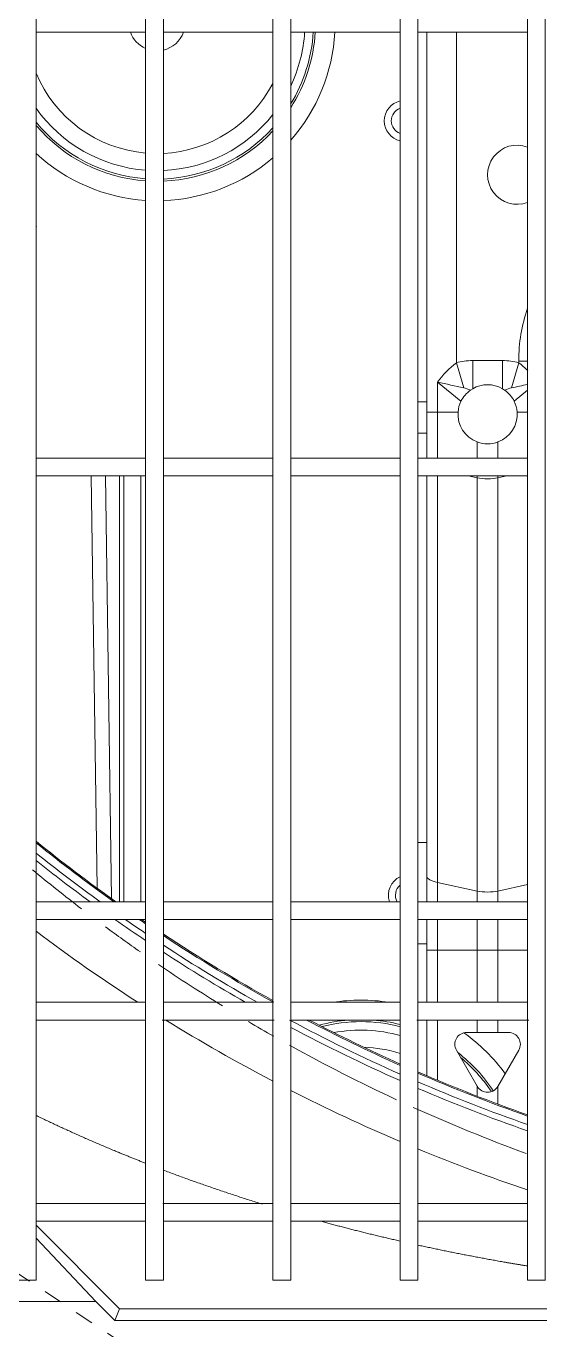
# Model space of a CAD drawing. Header units: millimetres. Extents: x 147619 to 200208, y -27981 to 8299.
# Drawn here: x 166872 to 166958.8, y -806.6 to -586.3 of the extents above; entities that cross this region are included whole.
import ezdxf

# ---------------------------------------------------------------- set-up
doc = ezdxf.new("R2010")
doc.units = ezdxf.units.MM
doc.linetypes.add('Dash', pattern=[6.35, 3.175, -3.175])
for name, color, linetype, lineweight in [('0-1', 7, 'Continuous', 5), ('G-IMPT', 7, 'Continuous', 5), ('M-EQPM', 7, 'Continuous', 5), ('M-EQPM-3', 7, 'Continuous', 80)]:
    doc.layers.add(name, color=color, linetype=linetype, lineweight=lineweight)
for name, color, linetype, lineweight, true_color in [('0-2', 7, 'Continuous', 5, 0x515151), ('G-IMPT-2', 7, 'Continuous', 5, 0x666666), ('M-EQPM-HDLN-1', 7, 'Dash', 5, 0x515151)]:
    doc.layers.add(name, color=color, linetype=linetype, lineweight=lineweight, true_color=true_color)

# ---------------------------------------------------------------- blocks, each defined once
blk = doc.blocks.new('TJ空调外机 - TJ空调外机1800_1200-1400100-10-003 三层空调通风平面图')
at = {"layer": 'M-EQPM-HDLN-1'}
blk.add_line((-900, 600), (900, -600), dxfattribs=at)
blk = doc.blocks.new('YXQH_AR_B9-20_rvt-1-10-003 三层空调通风平面图')
at = {"layer": '0-2'}
blk.add_blockref('TJ空调外机 - TJ空调外机1800_1200-1400100-10-003 三层空调通风平面图', (166560.01, -590.02), dxfattribs=at)
blk = doc.blocks.new('RUXYQ14BA - top_dwg-2991071-10-003 三层空调通风平面图')
at = {"layer": 'G-IMPT'}
for p, q in [((917.01, -150.44), (935.5, -150.44)), ((938.5, -150.44), (956.99, -150.44)), ((959.99, -150.44), (978.48, -150.44)), ((981.48, -150.44), (999.98, -150.44)), ((990.72, -210.69), (990.36, -210.92)), ((996.1, -210.92), (995.74, -210.69)), ((935.5, -222.42), (917.01, -222.42)), ((956.99, -222.42), (938.5, -222.42)), ((978.48, -222.42), (959.99, -222.42)), ((999.98, -222.42), (981.48, -222.42)), ((917.01, -225.41), (935.5, -225.41)), ((931.85, -225.41), (931.85, -297.39)), ((938.5, -225.41), (956.99, -225.41)), ((959.99, -225.41), (978.48, -225.41)), ((981.48, -225.41), (999.98, -225.41)), ((935.5, -297.39), (917.01, -297.39)), ((956.99, -297.39), (938.5, -297.39)), ((978.48, -297.39), (959.99, -297.39)), ((999.98, -297.39), (981.48, -297.39)), ((917.01, -300.38), (935.5, -300.38)), ((938.5, -300.38), (956.99, -300.38)), ((959.99, -300.38), (978.48, -300.38)), ((981.48, -300.38), (999.98, -300.38)), ((935.5, -314.38), (917.01, -314.38)), ((956.99, -314.38), (938.5, -314.38)), ((978.48, -314.38), (959.99, -314.38)), ((999.98, -314.38), (981.48, -314.38)), ((917.01, -317.38), (935.5, -317.38)), ((938.5, -317.38), (956.99, -317.38)), ((959.99, -317.38), (978.48, -317.38)), ((981.48, -317.38), (999.98, -317.38)), ((982.98, -317.38), (982.98, -326.79)), ((935.5, -348.36), (917.01, -348.36)), ((956.99, -348.36), (938.5, -348.36)), ((978.48, -348.36), (959.99, -348.36)), ((999.98, -348.36), (981.48, -348.36)), ((917.01, -351.36), (935.5, -351.36)), ((938.5, -351.36), (956.99, -351.36)), ((959.99, -351.36), (978.48, -351.36)), ((981.48, -351.36), (999.98, -351.36)), ((927.11, -364.94), (917.01, -354.24))]:
    blk.add_line(p, q, dxfattribs=at)
at = {"layer": 'G-IMPT', "flags": 128}
for points in [[(914.01, 213.41), (914.01, -361.36), (917.01, -361.36), (917.01, 213.41)], [(935.5, 213.41), (935.5, -361.36), (938.5, -361.36), (938.5, 213.41)], [(956.99, 213.41), (956.99, -361.36), (959.99, -361.36), (959.99, 213.41)], [(978.48, 213.41), (978.48, -361.36), (981.48, -361.36), (981.48, 213.41)], [(999.98, 213.41), (999.98, -361.36), (1002.97, -361.36), (1002.97, 213.41)]]:
    blk.add_lwpolyline(points, close=True, dxfattribs=at)
for points in [[(982.98, -150.44), (982.98, -212.91), (982.98, -218.18), (982.98, -222.42)], [(982.98, -225.41), (982.98, -287.37), (982.98, -297.39)], [(982.98, -300.38), (982.98, -304.48), (982.98, -314.38)], [(996.76, -319.47), (994.98, -319.47), (991.48, -319.47), (989.69, -319.47)], [(987.96, -322.47), (991.48, -328.56), (991.5, -328.59)], [(998.49, -322.47), (994.96, -328.59), (994.98, -328.56)], [(930.3, -368.13), (927.11, -364.94), (863.28, -364.94), (863.28, -362.7), (863.28, -333.44)], [(1333.09, -333.44), (1333.09, -362.24), (1333.08, -364.94), (1259.35, -364.94), (1256.17, -368.13), (930.3, -368.13), (931.1, -366.18)], [(1260.17, -361.36), (1255.36, -366.18), (931.1, -366.18), (917.01, -352.05)]]:
    blk.add_lwpolyline(points, dxfattribs=at)
at = {"layer": 'G-IMPT'}
for centre, radius, start, end in [((937.41, -148.85), 4.75, 199.6577, 246.2729), ((937.41, -148.85), 4.75, 199.6577, 246.2729), ((937.41, -148.85), 4.75, 283.2499, 340.3423), ((937.41, -148.85), 4.75, 283.2499, 340.3423), ((937.41, -148.85), 24.99, 334.6284, 356.3354), ((937.41, -148.85), 24.99, 215.2688, 265.6153), ((937.41, -148.85), 24.99, 272.4959, 321.5866), ((979.23, -165.43), 2.25, 109.4712, 250.5288), ((998.23, -174.53), 5, 69.5127, 290.4873), ((993.23, -215.01), 5, 125.0171, 153.9883), ((993.23, -215.01), 5, 59.8738, 120.1262), ((993.23, -215.01), 5, 26.0117, 54.9829), ((993.23, -215.01), 5, 153.9883, 175.8419), ((993.23, -215.01), 5, 4.1581, 26.0117), ((993.23, -215.01), 5, 175.8419, 249.5077), ((993.23, -215.01), 5, 290.4923, 4.1581), ((993.23, -215.01), 5, 249.5077, 290.4923), ((1093.23, -68.44), 280.89, 231.1428, 234.594), ((1093.23, -68.44), 281.09, 231.1757, 234.5367), ((979.93, -296.28), 2.25, 130.124, 209.3579), ((1093.23, -68.44), 281.09, 235.6043, 235.865), ((1093.23, -68.44), 280.89, 235.6639, 235.8373), ((1093.23, -68.44), 292.88, 233.0093, 237.1089), ((1093.23, -68.44), 280.89, 236.5734, 240.9854), ((1093.23, -68.44), 281.09, 236.6003, 241.0382), ((1093.23, -68.44), 292.88, 238.2055, 242.279), ((1093.23, -68.44), 281.09, 242.3268, 245.9064), ((1093.23, -68.44), 280.89, 242.4047, 245.8881), ((971.84, -344.08), 24.99, 74.5717, 100.5184), ((989.69, -321.47), 2, 90, 210), ((996.76, -321.47), 2, 330, 90), ((1093.23, -68.44), 280.89, 246.5566, 250.6094), ((1093.23, -68.44), 281.09, 246.5742, 250.6237), ((1093.23, -68.44), 292.88, 242.9397, 246.9342), ((993.23, -327.59), 2, 210, 330), ((1093.23, -68.44), 292.88, 247.5703, 251.4333)]:
    blk.add_arc(centre, radius, start, end, dxfattribs=at)
at = {"layer": 'G-IMPT-2'}
for p, q in [((917.01, -183.44), (917.1, -183.29)), ((997.72, -212.82), (999.98, -210.96)), ((981.48, -212.91), (982.98, -212.91)), ((998.21, -214.65), (999.98, -214.65)), ((982.98, -218.18), (981.48, -218.18)), ((991.48, -219.7), (991.48, -222.42)), ((994.98, -219.7), (994.98, -222.42)), ((927.31, -295.09), (926.33, -225.41)), ((928.75, -225.41), (929.75, -296.85)), ((931.12, -297.39), (931.12, -225.41)), ((934.69, -225.41), (934.69, -297.39)), ((984.8, -225.41), (984.8, -294.13)), ((991.48, -225.41), (991.48, -225.74)), ((994.98, -225.41), (994.98, -225.74)), ((981.48, -287.37), (982.98, -287.37)), ((982.98, -304.48), (981.48, -304.48)), ((984.8, -317.38), (984.8, -327.56)), ((991.48, -317.38), (991.48, -319.47)), ((994.98, -317.38), (994.98, -319.47)), ((991.48, -328.56), (991.48, -330.25)), ((994.98, -328.56), (994.98, -331.59))]:
    blk.add_line(p, q, dxfattribs=at)
at = {"layer": 'G-IMPT-2', "flags": 128}
for points in [[(987.98, -150.44), (987.98, -206.31), (989.22, -210.55)], [(990.72, -210.69), (990.72, -205.95), (995.74, -205.95), (995.74, -210.69)], [(999.98, -206.02), (998.48, -206.02), (998.48, -206.31), (997.24, -210.55)], [(988.74, -212.82), (984.8, -209.57), (984.8, -214.65), (982.98, -214.65)], [(984.8, -222.42), (984.8, -214.65), (988.24, -214.65)], [(989.97, -225.41), (991.48, -225.74), (991.48, -295.58)], [(996.49, -225.41), (994.98, -225.74), (994.98, -295.58)], [(984.8, -297.39), (984.8, -294.13), (991.48, -295.58), (991.48, -297.39)], [(999.98, -294.49), (994.98, -295.58), (994.98, -297.39)], [(984.8, -300.38), (984.8, -305.55), (982.98, -305.55)], [(991.48, -300.38), (991.48, -305.55), (984.8, -305.55), (984.8, -314.38)], [(994.98, -300.38), (994.98, -305.55), (991.48, -305.55), (991.48, -314.38)], [(999.98, -305.55), (994.98, -305.55), (994.98, -314.38)]]:
    blk.add_lwpolyline(points, dxfattribs=at)
at = {"layer": 'G-IMPT-2'}
for centre, radius, start, end in [((937.41, -148.85), 26.78, 327.4778, 356.5805), ((937.41, -148.85), 30.07, 318.6716, 356.955), ((937.41, -148.85), 26.43, 328.6746, 356.5357), ((937.41, -148.85), 22.1, 202.6261, 265.0416), ((937.41, -148.85), 22.1, 272.822, 332.3545), ((979.23, -165.43), 3.45, 102.5559, 257.4441), ((937.41, -148.85), 26.43, 219.4763, 265.8551), ((937.41, -148.85), 26.78, 220.3675, 265.9088), ((937.41, -148.85), 26.43, 272.3596, 317.7978), ((937.41, -148.85), 26.78, 272.329, 316.9871), ((937.41, -148.85), 30.07, 227.2694, 266.357), ((937.41, -148.85), 30.07, 272.0741, 310.6325), ((1025.72, -206.02), 27.24, 160.9009, 180), ((996.72, -218.01), 14.61, 126.7634, 144.7135), ((989.73, -218.01), 14.61, 45.3611, 53.2366), ((1042.39, 39.7), 255.84, 256.9915, 258.005), ((944.07, 39.7), 255.84, 281.995, 282.6237), ((1093.23, -68.44), 282.44, 231.3961, 234.1533), ((1093.23, -68.44), 283.44, 231.5572, 233.8746), ((979.93, -296.28), 3.45, 114.8529, 198.647), ((1093.23, -68.44), 283.44, 234.9158, 236.1867), ((1093.23, -68.44), 282.44, 235.2055, 236.0508), ((1093.23, -68.44), 282.44, 236.781, 240.5462), ((1093.23, -68.44), 283.44, 236.9132, 240.1904), ((971.84, -344.08), 30.07, 80.9837, 99.0163), ((1093.23, -68.44), 282.44, 241.8081, 246.029), ((1093.23, -68.44), 283.44, 241.9602, 246.1188), ((971.84, -344.08), 26.78, 94.4508, 105.2655), ((971.84, -344.08), 26.43, 75.433, 104.4377), ((971.84, -344.08), 26.78, 75.6255, 85.5492), ((971.84, -344.08), 30.07, 35.8855, 54.7074), ((971.84, -344.08), 22.1, 72.4966, 88.7325), ((971.84, -344.08), 26.78, 33.4036, 52.3487), ((971.84, -344.08), 26.43, 33.7288, 50.4458), ((1093.23, -68.44), 282.44, 246.6931, 250.7202), ((1093.23, -68.44), 283.44, 246.7801, 250.7908)]:
    blk.add_arc(centre, radius, start, end, dxfattribs=at)
for centre, major_axis, ratio, start_param, end_param in [((999.28, -220.08), (-14.36, 11.85), 0.536964, 5.706357, 5.933046), ((987.17, -220.08), (14.36, 11.85), 0.536964, 0.350139, 0.576828), ((999.28, -220.08), (-11.36, 9.37), 0.186691, 5.754599, 5.933046), ((987.17, -220.08), (11.36, 9.37), 0.186691, 0.350139, 0.528586), ((993.23, -225.18), (2.75, 0), 0.263393, 4.022422, 5.402356), ((987.98, -293.11), (5, 0), 0.263393, 3.141593, 4.022422), ((993.23, -295.02), (2.75, 0), 0.263393, 4.022422, 5.402356)]:
    blk.add_ellipse(centre, major_axis=major_axis, ratio=ratio, start_param=start_param, end_param=end_param, dxfattribs=at)
for points, knots in [([(935.46, -341.56), (932.94, -340.57), (930.45, -339.54), (923.56, -336.67), (916.97, -333.49)], [0.8024644, 0.8024644, 0.8024644, 0.8125, 0.8125, 0.83873689, 0.83873689, 0.83873689]), ([(999.97, -358.94), (997.86, -358.6), (995.77, -358.23), (988.51, -356.95), (981.48, -355.41)], [0.67916563, 0.67916563, 0.67916563, 0.6875, 0.6875, 0.71401759, 0.71401759, 0.71401759])]:
    blk.add_open_spline(points, degree=2, knots=knots, dxfattribs=at)
for points in [[(955.2, -348.48), (946.64, -345.82), (938.45, -342.72)], [(978.47, -354.73), (971.76, -353.2), (965.28, -351.43)]]:
    blk.add_open_spline(points, degree=2, dxfattribs=at)
blk = doc.blocks.new('RUXYQ14BA - top_dwg-V221-10-003 三层空调通风平面图')
at = {"layer": 'G-IMPT'}
for p, q in [((917.01, -150.44), (935.5, -150.44)), ((938.5, -150.44), (956.99, -150.44)), ((959.99, -150.44), (978.48, -150.44)), ((981.48, -150.44), (999.98, -150.44)), ((990.72, -210.69), (990.36, -210.92)), ((996.1, -210.92), (995.74, -210.69)), ((935.5, -222.42), (917.01, -222.42)), ((956.99, -222.42), (938.5, -222.42)), ((978.48, -222.42), (959.99, -222.42)), ((999.98, -222.42), (981.48, -222.42)), ((917.01, -225.41), (935.5, -225.41)), ((931.85, -225.41), (931.85, -297.39)), ((938.5, -225.41), (956.99, -225.41)), ((959.99, -225.41), (978.48, -225.41)), ((981.48, -225.41), (999.98, -225.41)), ((935.5, -297.39), (917.01, -297.39)), ((956.99, -297.39), (938.5, -297.39)), ((978.48, -297.39), (959.99, -297.39)), ((999.98, -297.39), (981.48, -297.39)), ((917.01, -300.38), (935.5, -300.38)), ((938.5, -300.38), (956.99, -300.38)), ((959.99, -300.38), (978.48, -300.38)), ((981.48, -300.38), (999.98, -300.38)), ((935.5, -314.38), (917.01, -314.38)), ((956.99, -314.38), (938.5, -314.38)), ((978.48, -314.38), (959.99, -314.38)), ((999.98, -314.38), (981.48, -314.38)), ((917.01, -317.38), (935.5, -317.38)), ((938.5, -317.38), (956.99, -317.38)), ((959.99, -317.38), (978.48, -317.38)), ((981.48, -317.38), (999.98, -317.38)), ((982.98, -317.38), (982.98, -326.79)), ((935.5, -348.36), (917.01, -348.36)), ((956.99, -348.36), (938.5, -348.36)), ((978.48, -348.36), (959.99, -348.36)), ((999.98, -348.36), (981.48, -348.36)), ((917.01, -351.36), (935.5, -351.36)), ((938.5, -351.36), (956.99, -351.36)), ((959.99, -351.36), (978.48, -351.36)), ((981.48, -351.36), (999.98, -351.36)), ((927.11, -364.94), (917.01, -354.24))]:
    blk.add_line(p, q, dxfattribs=at)
at = {"layer": 'G-IMPT', "flags": 128}
for points in [[(914.01, 213.41), (914.01, -361.36), (917.01, -361.36), (917.01, 213.41)], [(935.5, 213.41), (935.5, -361.36), (938.5, -361.36), (938.5, 213.41)], [(956.99, 213.41), (956.99, -361.36), (959.99, -361.36), (959.99, 213.41)], [(978.48, 213.41), (978.48, -361.36), (981.48, -361.36), (981.48, 213.41)], [(999.98, 213.41), (999.98, -361.36), (1002.97, -361.36), (1002.97, 213.41)]]:
    blk.add_lwpolyline(points, close=True, dxfattribs=at)
for points in [[(982.98, -150.44), (982.98, -212.91), (982.98, -218.18), (982.98, -222.42)], [(982.98, -225.41), (982.98, -287.37), (982.98, -297.39)], [(982.98, -300.38), (982.98, -304.48), (982.98, -314.38)], [(996.76, -319.47), (994.98, -319.47), (991.48, -319.47), (989.69, -319.47)], [(987.96, -322.47), (991.48, -328.56), (991.5, -328.59)], [(998.49, -322.47), (994.96, -328.59), (994.98, -328.56)], [(930.3, -368.13), (927.11, -364.94), (863.28, -364.94), (863.28, -362.7), (863.28, -333.44)], [(1333.09, -333.44), (1333.09, -362.24), (1333.08, -364.94), (1259.35, -364.94), (1256.17, -368.13), (930.3, -368.13), (931.1, -366.18)], [(1260.17, -361.36), (1255.36, -366.18), (931.1, -366.18), (917.01, -352.05)]]:
    blk.add_lwpolyline(points, dxfattribs=at)
at = {"layer": 'G-IMPT'}
for centre, radius, start, end in [((937.41, -148.85), 4.75, 199.6577, 246.2729), ((937.41, -148.85), 4.75, 199.6577, 246.2729), ((937.41, -148.85), 4.75, 283.2499, 340.3423), ((937.41, -148.85), 4.75, 283.2499, 340.3423), ((937.41, -148.85), 24.99, 334.6284, 356.3354), ((937.41, -148.85), 24.99, 215.2688, 265.6153), ((937.41, -148.85), 24.99, 272.4959, 321.5866), ((979.23, -165.43), 2.25, 109.4712, 250.5288), ((998.23, -174.53), 5, 69.5127, 290.4873), ((993.23, -215.01), 5, 125.0171, 153.9883), ((993.23, -215.01), 5, 59.8738, 120.1262), ((993.23, -215.01), 5, 26.0117, 54.9829), ((993.23, -215.01), 5, 153.9883, 175.8419), ((993.23, -215.01), 5, 4.1581, 26.0117), ((993.23, -215.01), 5, 175.8419, 249.5077), ((993.23, -215.01), 5, 290.4923, 4.1581), ((993.23, -215.01), 5, 249.5077, 290.4923), ((1093.23, -68.44), 280.89, 231.1428, 234.594), ((1093.23, -68.44), 281.09, 231.1757, 234.5367), ((979.93, -296.28), 2.25, 130.124, 209.3579), ((1093.23, -68.44), 281.09, 235.6043, 235.865), ((1093.23, -68.44), 280.89, 235.6639, 235.8373), ((1093.23, -68.44), 292.88, 233.0093, 237.1089), ((1093.23, -68.44), 280.89, 236.5734, 240.9854), ((1093.23, -68.44), 281.09, 236.6003, 241.0382), ((1093.23, -68.44), 292.88, 238.2055, 242.279), ((1093.23, -68.44), 281.09, 242.3268, 245.9064), ((1093.23, -68.44), 280.89, 242.4047, 245.8881), ((971.84, -344.08), 24.99, 74.5717, 100.5184), ((989.69, -321.47), 2, 90, 210), ((996.76, -321.47), 2, 330, 90), ((1093.23, -68.44), 280.89, 246.5566, 250.6094), ((1093.23, -68.44), 281.09, 246.5742, 250.6237), ((1093.23, -68.44), 292.88, 242.9397, 246.9342), ((993.23, -327.59), 2, 210, 330), ((1093.23, -68.44), 292.88, 247.5703, 251.4333)]:
    blk.add_arc(centre, radius, start, end, dxfattribs=at)
at = {"layer": 'G-IMPT-2'}
for p, q in [((917.01, -183.44), (917.1, -183.29)), ((997.72, -212.82), (999.98, -210.96)), ((981.48, -212.91), (982.98, -212.91)), ((998.21, -214.65), (999.98, -214.65)), ((982.98, -218.18), (981.48, -218.18)), ((991.48, -219.7), (991.48, -222.42)), ((994.98, -219.7), (994.98, -222.42)), ((927.31, -295.09), (926.33, -225.41)), ((928.75, -225.41), (929.75, -296.85)), ((931.12, -297.39), (931.12, -225.41)), ((934.69, -225.41), (934.69, -297.39)), ((984.8, -225.41), (984.8, -294.13)), ((991.48, -225.41), (991.48, -225.74)), ((994.98, -225.41), (994.98, -225.74)), ((981.48, -287.37), (982.98, -287.37)), ((982.98, -304.48), (981.48, -304.48)), ((984.8, -317.38), (984.8, -327.56)), ((991.48, -317.38), (991.48, -319.47)), ((994.98, -317.38), (994.98, -319.47)), ((991.48, -328.56), (991.48, -330.25)), ((994.98, -328.56), (994.98, -331.59))]:
    blk.add_line(p, q, dxfattribs=at)
at = {"layer": 'G-IMPT-2', "flags": 128}
for points in [[(987.98, -150.44), (987.98, -206.31), (989.22, -210.55)], [(990.72, -210.69), (990.72, -205.95), (995.74, -205.95), (995.74, -210.69)], [(999.98, -206.02), (998.48, -206.02), (998.48, -206.31), (997.24, -210.55)], [(988.74, -212.82), (984.8, -209.57), (984.8, -214.65), (982.98, -214.65)], [(984.8, -222.42), (984.8, -214.65), (988.24, -214.65)], [(989.97, -225.41), (991.48, -225.74), (991.48, -295.58)], [(996.49, -225.41), (994.98, -225.74), (994.98, -295.58)], [(984.8, -297.39), (984.8, -294.13), (991.48, -295.58), (991.48, -297.39)], [(999.98, -294.49), (994.98, -295.58), (994.98, -297.39)], [(984.8, -300.38), (984.8, -305.55), (982.98, -305.55)], [(991.48, -300.38), (991.48, -305.55), (984.8, -305.55), (984.8, -314.38)], [(994.98, -300.38), (994.98, -305.55), (991.48, -305.55), (991.48, -314.38)], [(999.98, -305.55), (994.98, -305.55), (994.98, -314.38)]]:
    blk.add_lwpolyline(points, dxfattribs=at)
at = {"layer": 'G-IMPT-2'}
for centre, radius, start, end in [((937.41, -148.85), 26.78, 327.4778, 356.5805), ((937.41, -148.85), 30.07, 318.6716, 356.955), ((937.41, -148.85), 26.43, 328.6746, 356.5357), ((937.41, -148.85), 22.1, 202.6261, 265.0416), ((937.41, -148.85), 22.1, 272.822, 332.3545), ((979.23, -165.43), 3.45, 102.5559, 257.4441), ((937.41, -148.85), 26.43, 219.4763, 265.8551), ((937.41, -148.85), 26.78, 220.3675, 265.9088), ((937.41, -148.85), 26.43, 272.3596, 317.7978), ((937.41, -148.85), 26.78, 272.329, 316.9871), ((937.41, -148.85), 30.07, 227.2694, 266.357), ((937.41, -148.85), 30.07, 272.0741, 310.6325), ((1025.72, -206.02), 27.24, 160.9009, 180), ((996.72, -218.01), 14.61, 126.7634, 144.7135), ((989.73, -218.01), 14.61, 45.3611, 53.2366), ((1042.39, 39.7), 255.84, 256.9915, 258.005), ((944.07, 39.7), 255.84, 281.995, 282.6237), ((1093.23, -68.44), 282.44, 231.3961, 234.1533), ((1093.23, -68.44), 283.44, 231.5572, 233.8746), ((979.93, -296.28), 3.45, 114.8529, 198.647), ((1093.23, -68.44), 283.44, 234.9158, 236.1867), ((1093.23, -68.44), 282.44, 235.2055, 236.0508), ((1093.23, -68.44), 282.44, 236.781, 240.5462), ((1093.23, -68.44), 283.44, 236.9132, 240.1904), ((971.84, -344.08), 30.07, 80.9837, 99.0163), ((1093.23, -68.44), 282.44, 241.8081, 246.029), ((1093.23, -68.44), 283.44, 241.9602, 246.1188), ((971.84, -344.08), 26.78, 94.4508, 105.2655), ((971.84, -344.08), 26.43, 75.433, 104.4377), ((971.84, -344.08), 26.78, 75.6255, 85.5492), ((971.84, -344.08), 30.07, 35.8855, 54.7074), ((971.84, -344.08), 22.1, 72.4966, 88.7325), ((971.84, -344.08), 26.78, 33.4036, 52.3487), ((971.84, -344.08), 26.43, 33.7288, 50.4458), ((1093.23, -68.44), 282.44, 246.6931, 250.7202), ((1093.23, -68.44), 283.44, 246.7801, 250.7908)]:
    blk.add_arc(centre, radius, start, end, dxfattribs=at)
for centre, major_axis, ratio, start_param, end_param in [((999.28, -220.08), (-14.36, 11.85), 0.536964, 5.706357, 5.933046), ((987.17, -220.08), (14.36, 11.85), 0.536964, 0.350139, 0.576828), ((999.28, -220.08), (-11.36, 9.37), 0.186691, 5.754599, 5.933046), ((987.17, -220.08), (11.36, 9.37), 0.186691, 0.350139, 0.528586), ((993.23, -225.18), (2.75, 0), 0.263393, 4.022422, 5.402356), ((987.98, -293.11), (5, 0), 0.263393, 3.141593, 4.022422), ((993.23, -295.02), (2.75, 0), 0.263393, 4.022422, 5.402356)]:
    blk.add_ellipse(centre, major_axis=major_axis, ratio=ratio, start_param=start_param, end_param=end_param, dxfattribs=at)
for points, knots in [([(935.46, -341.56), (932.94, -340.57), (930.45, -339.54), (923.56, -336.67), (916.97, -333.49)], [0.8024644, 0.8024644, 0.8024644, 0.8125, 0.8125, 0.83873689, 0.83873689, 0.83873689]), ([(999.97, -358.94), (997.86, -358.6), (995.77, -358.23), (988.51, -356.95), (981.48, -355.41)], [0.67916563, 0.67916563, 0.67916563, 0.6875, 0.6875, 0.71401759, 0.71401759, 0.71401759])]:
    blk.add_open_spline(points, degree=2, knots=knots, dxfattribs=at)
for points in [[(955.2, -348.48), (946.64, -345.82), (938.45, -342.72)], [(978.47, -354.73), (971.76, -353.2), (965.28, -351.43)]]:
    blk.add_open_spline(points, degree=2, dxfattribs=at)
blk = doc.blocks.new('RUXYQ14BA - RUXYQ14BA-2991177-10-003 三层空调通风平面图')
at = {"layer": 'M-EQPM'}
for p, q in [((123.7, 151.74), (123.7, 726.51)), ((142.19, 726.51), (142.19, 151.74)), ((145.19, 151.74), (145.19, 726.51)), ((163.68, 726.51), (163.68, 151.74)), ((166.68, 151.74), (166.68, 726.51)), ((185.18, 726.51), (185.18, 151.74)), ((188.17, 151.74), (188.17, 726.51)), ((206.67, 726.51), (206.67, 151.74)), ((123.7, 362.65), (142.19, 362.65)), ((145.19, 362.65), (163.68, 362.65)), ((166.68, 362.65), (185.18, 362.65)), ((188.17, 362.65), (206.67, 362.65)), ((142.19, 290.68), (123.7, 290.68)), ((163.68, 290.68), (145.19, 290.68)), ((185.18, 290.68), (166.68, 290.68)), ((206.67, 290.68), (188.17, 290.68)), ((123.7, 287.68), (142.19, 287.68)), ((145.19, 287.68), (163.68, 287.68)), ((166.68, 287.68), (185.18, 287.68)), ((188.17, 287.68), (206.67, 287.68)), ((142.19, 215.71), (123.7, 215.71)), ((163.68, 215.71), (145.19, 215.71)), ((185.18, 215.71), (166.68, 215.71)), ((206.67, 215.71), (188.17, 215.71)), ((123.7, 212.71), (142.19, 212.71)), ((145.19, 212.71), (163.68, 212.71)), ((166.68, 212.71), (185.18, 212.71)), ((188.17, 212.71), (206.67, 212.71)), ((142.19, 198.72), (123.7, 198.72)), ((163.68, 198.72), (145.19, 198.72)), ((185.18, 198.72), (166.68, 198.72)), ((206.67, 198.72), (188.17, 198.72)), ((123.7, 195.72), (142.19, 195.72)), ((144.96, 195.72), (163.91, 195.72)), ((166.68, 195.72), (185.18, 195.72)), ((187.95, 195.72), (206.9, 195.72)), ((142.19, 164.73), (123.7, 164.73)), ((163.75, 164.73), (145.12, 164.73)), ((185.18, 164.73), (166.68, 164.73)), ((206.74, 164.73), (188.11, 164.73)), ((123.7, 161.74), (142.19, 161.74)), ((145.14, 161.74), (163.74, 161.74)), ((166.68, 161.74), (185.18, 161.74)), ((188.12, 161.74), (206.72, 161.74)), ((120.7, 151.74), (123.7, 151.74)), ((142.19, 151.74), (145.19, 151.74)), ((163.68, 151.74), (166.68, 151.74)), ((185.18, 151.74), (188.17, 151.74)), ((206.67, 151.74), (209.67, 151.74))]:
    blk.add_line(p, q, dxfattribs=at)
for start, end in [(230.3712, 232.4934), (233.521, 234.9749), (235.7215, 238.3162), (239.3437, 240.3356), (240.9492, 245.0262), (245.652, 249.7899)]:
    blk.add_arc((304.88, 440.62), 285, start, end, dxfattribs=at)
for name in ['RUXYQ14BA - top_dwg-2991071-10-003 三层空调通风平面图', 'RUXYQ14BA - top_dwg-V221-10-003 三层空调通风平面图']:
    blk.add_blockref(name, (-793.31, 513.1))

msp = doc.modelspace()

# ---------------------------------------------------------------- block references
at = {"layer": '0-1'}
msp.add_blockref('YXQH_AR_B9-20_rvt-1-10-003 三层空调通风平面图', (0, 0), dxfattribs=at)
at = {"layer": 'M-EQPM-3'}
msp.add_blockref('RUXYQ14BA - RUXYQ14BA-2991177-10-003 三层空调通风平面图', (166750.01, -950), dxfattribs=at)

doc.saveas('drawing.dxf')
